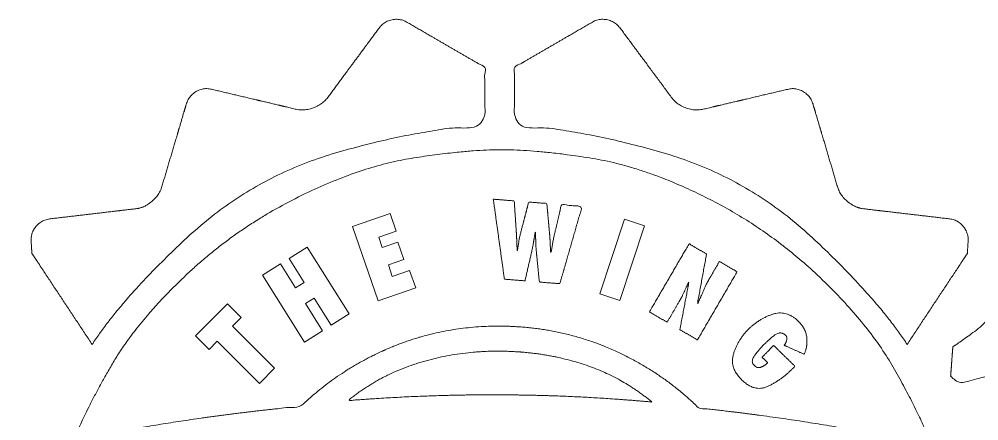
# Model space of a CAD drawing. Header units: millimetres. Extents: x -159872 to 386485, y -250577 to 158966.
# Drawn here: x 228081.9 to 228194.9, y 16698.2 to 16745.5 of the extents above; entities that cross this region are included whole.
import ezdxf

# ---------------------------------------------------------------- set-up
doc = ezdxf.new("R2010")
doc.units = ezdxf.units.MM
doc.layers.add('LDS-ffe-signage and brand comms', color=2, linetype='Continuous', lineweight=13)

# ---------------------------------------------------------------- blocks, each defined once
blk = doc.blocks.new('Group-317')
at = {"layer": 'LDS-ffe-signage and brand comms', "color": 7, "lineweight": 5, "flags": 128}
for points in [[(167450.63, 53169.8), (167447.61, 53178.58), (167452.02, 53180.1), (167452.73, 53178.03), (167450.69, 53177.32), (167451.11, 53176.1), (167452.94, 53176.73), (167453.65, 53174.66), (167451.83, 53174.03), (167452.29, 53172.69), (167454.32, 53173.39), (167455.04, 53171.32)], [(167479.09, 53169.83), (167476.71, 53170.62), (167479.62, 53179.43), (167482, 53178.64)], [(167441.94, 53164.95), (167437, 53172.82), (167439.13, 53174.15), (167440.9, 53171.34), (167441.91, 53171.98), (167440.14, 53174.79), (167442.27, 53176.13), (167447.21, 53168.26), (167445.08, 53166.93), (167443.07, 53170.12), (167442.06, 53169.48), (167444.07, 53166.29)], [(167430.7, 53164.09), (167429.09, 53165.69), (167432.87, 53169.46), (167434.47, 53167.86), (167433.45, 53166.84), (167438.42, 53161.87), (167436.64, 53160.09), (167431.67, 53165.06)]]:
    blk.add_lwpolyline(points, close=True, dxfattribs=at)
at = {"layer": 'LDS-ffe-signage and brand comms', "color": 7, "lineweight": 5}
for points, knots in [([(167416.93, 53164.68), (167413.38, 53170.04), (167409.84, 53175.4), (167409.79, 53176.12), (167409.75, 53176.85), (167409.69, 53177.81), (167410.97, 53179.34), (167411.93, 53179.46), (167417.03, 53180.06), (167422.14, 53180.66), (167423.09, 53180.78), (167424.85, 53182.25), (167425.12, 53183.18), (167426.58, 53188.1), (167428.04, 53193.03), (167428.32, 53193.95), (167430.04, 53194.96), (167430.98, 53194.73), (167435.98, 53193.55), (167440.99, 53192.37), (167441.93, 53192.15), (167444.08, 53192.94), (167444.65, 53193.72), (167447.71, 53197.85), (167450.77, 53201.98), (167451.34, 53202.75), (167453.31, 53203.1), (167454.11, 53202.57), (167458.64, 53199.94), (167463.18, 53197.31), (167463.18, 53193.85), (167463.18, 53190.39), (167463.04, 53190.39), (167462.91, 53190.39), (167455.9, 53190.17), (167435.91, 53184.45), (167420.73, 53170.43), (167416.93, 53164.68)], [0, 0, 0, 0.095995, 0.095995, 0.106894, 0.106894, 0.121279, 0.135665, 0.135665, 0.212281, 0.212281, 0.226631, 0.240981, 0.240981, 0.31716, 0.31716, 0.331433, 0.345706, 0.345706, 0.421916, 0.421916, 0.436228, 0.45054, 0.45054, 0.526859, 0.526859, 0.541171, 0.555483, 0.555483, 0.633486, 0.633486, 0.684928, 0.684928, 0.686945, 0.686945, 0.791297, 0.895648, 1, 1, 1]), ([(167416.93, 53164.68), (167413.38, 53170.04), (167409.84, 53175.4), (167409.79, 53176.12), (167409.75, 53176.85), (167409.69, 53177.81), (167410.97, 53179.34), (167411.93, 53179.46), (167417.03, 53180.06), (167422.14, 53180.66), (167423.09, 53180.78), (167424.85, 53182.25), (167425.12, 53183.18), (167426.58, 53188.1), (167428.04, 53193.03), (167428.32, 53193.95), (167430.04, 53194.96), (167430.98, 53194.73), (167435.98, 53193.55), (167440.99, 53192.37), (167441.93, 53192.15), (167444.08, 53192.94), (167444.65, 53193.72), (167447.71, 53197.85), (167450.77, 53201.98), (167451.34, 53202.75), (167453.31, 53203.1), (167454.11, 53202.57), (167458.64, 53199.94), (167463.18, 53197.31), (167463.18, 53193.85), (167463.18, 53190.39), (167463.04, 53190.39), (167462.91, 53190.39), (167455.9, 53190.17), (167435.91, 53184.45), (167420.73, 53170.43), (167416.93, 53164.68)], [0, 0, 0, 0.095995, 0.095995, 0.106894, 0.106894, 0.121279, 0.135665, 0.135665, 0.212281, 0.212281, 0.226631, 0.240981, 0.240981, 0.31716, 0.31716, 0.331433, 0.345706, 0.345706, 0.421916, 0.421916, 0.436228, 0.45054, 0.45054, 0.526859, 0.526859, 0.541171, 0.555483, 0.555483, 0.633486, 0.633486, 0.684928, 0.684928, 0.686945, 0.686945, 0.791297, 0.895648, 1, 1, 1]), ([(167416.93, 53164.68), (167413.38, 53170.04), (167409.84, 53175.4), (167409.79, 53176.12), (167409.75, 53176.85), (167409.69, 53177.81), (167410.97, 53179.34), (167411.93, 53179.46), (167417.03, 53180.06), (167422.14, 53180.66), (167423.09, 53180.78), (167424.85, 53182.25), (167425.12, 53183.18), (167426.58, 53188.1), (167428.04, 53193.03), (167428.32, 53193.95), (167430.04, 53194.96), (167430.98, 53194.73), (167435.98, 53193.55), (167440.99, 53192.37), (167441.93, 53192.15), (167444.08, 53192.94), (167444.65, 53193.72), (167447.71, 53197.85), (167450.77, 53201.98), (167451.34, 53202.75), (167453.31, 53203.1), (167454.11, 53202.57), (167458.64, 53199.94), (167463.18, 53197.31), (167463.18, 53193.85), (167463.18, 53190.39), (167463.04, 53190.39), (167462.91, 53190.39), (167455.9, 53190.17), (167435.91, 53184.45), (167420.73, 53170.43), (167416.93, 53164.68)], [0, 0, 0, 0.095995, 0.095995, 0.106894, 0.106894, 0.121279, 0.135665, 0.135665, 0.212281, 0.212281, 0.226631, 0.240981, 0.240981, 0.31716, 0.31716, 0.331433, 0.345706, 0.345706, 0.421916, 0.421916, 0.436228, 0.45054, 0.45054, 0.526859, 0.526859, 0.541171, 0.555483, 0.555483, 0.633486, 0.633486, 0.684928, 0.684928, 0.686945, 0.686945, 0.791297, 0.895648, 1, 1, 1]), ([(167416.93, 53164.68), (167413.38, 53170.04), (167409.84, 53175.4), (167409.79, 53176.12), (167409.75, 53176.85), (167409.69, 53177.81), (167410.97, 53179.34), (167411.93, 53179.46), (167417.03, 53180.06), (167422.14, 53180.66), (167423.09, 53180.78), (167424.85, 53182.25), (167425.12, 53183.18), (167426.58, 53188.1), (167428.04, 53193.03), (167428.32, 53193.95), (167430.04, 53194.96), (167430.98, 53194.73), (167435.98, 53193.55), (167440.99, 53192.37), (167441.93, 53192.15), (167444.08, 53192.94), (167444.65, 53193.72), (167447.71, 53197.85), (167450.77, 53201.98), (167451.34, 53202.75), (167453.31, 53203.1), (167454.11, 53202.57), (167458.64, 53199.94), (167463.18, 53197.31), (167463.18, 53193.85), (167463.18, 53190.39), (167463.04, 53190.39), (167462.91, 53190.39), (167455.9, 53190.17), (167435.91, 53184.45), (167420.73, 53170.43), (167416.93, 53164.68)], [0, 0, 0, 0.095995, 0.095995, 0.106894, 0.106894, 0.121279, 0.135665, 0.135665, 0.212281, 0.212281, 0.226631, 0.240981, 0.240981, 0.31716, 0.31716, 0.331433, 0.345706, 0.345706, 0.421916, 0.421916, 0.436228, 0.45054, 0.45054, 0.526859, 0.526859, 0.541171, 0.555483, 0.555483, 0.633486, 0.633486, 0.684928, 0.684928, 0.686945, 0.686945, 0.791297, 0.895648, 1, 1, 1]), ([(167512.93, 53164.68), (167516.47, 53170.04), (167520.02, 53175.4), (167520.06, 53176.12), (167520.11, 53176.85), (167520.17, 53177.81), (167518.89, 53179.34), (167517.94, 53179.46), (167512.83, 53180.06), (167507.72, 53180.66), (167506.77, 53180.78), (167505.01, 53182.25), (167504.74, 53183.18), (167503.28, 53188.1), (167501.82, 53193.03), (167501.54, 53193.95), (167499.81, 53194.96), (167498.88, 53194.73), (167493.88, 53193.55), (167488.87, 53192.37), (167487.93, 53192.15), (167485.78, 53192.94), (167485.21, 53193.72), (167482.15, 53197.85), (167478.51, 53202.75), (167476.55, 53203.1), (167475.74, 53202.57), (167471.21, 53199.94), (167466.68, 53197.31), (167466.68, 53193.85), (167466.68, 53190.39), (167466.81, 53190.39), (167466.95, 53190.39), (167473.96, 53190.17), (167493.95, 53184.45), (167509.12, 53170.43), (167512.93, 53164.68)], [0, 0, 0, 0.095794, 0.095794, 0.106668, 0.106668, 0.121023, 0.135379, 0.135379, 0.212076, 0.212076, 0.226436, 0.240796, 0.240796, 0.316969, 0.316969, 0.331241, 0.345514, 0.345514, 0.422157, 0.422157, 0.436507, 0.450857, 0.450857, 0.527395, 0.541721, 0.556047, 0.556047, 0.633946, 0.633946, 0.68532, 0.68532, 0.687361, 0.687361, 0.791574, 0.895787, 1, 1, 1]), ([(167512.93, 53164.68), (167516.47, 53170.04), (167520.02, 53175.4), (167520.06, 53176.12), (167520.11, 53176.85), (167520.17, 53177.81), (167518.89, 53179.34), (167517.94, 53179.46), (167512.83, 53180.06), (167507.72, 53180.66), (167506.77, 53180.78), (167505.01, 53182.25), (167504.74, 53183.18), (167503.28, 53188.1), (167501.82, 53193.03), (167501.54, 53193.95), (167499.81, 53194.96), (167498.88, 53194.73), (167493.88, 53193.55), (167488.87, 53192.37), (167487.93, 53192.15), (167485.78, 53192.94), (167485.21, 53193.72), (167482.15, 53197.85), (167478.51, 53202.75), (167476.55, 53203.1), (167475.74, 53202.57), (167471.21, 53199.94), (167466.68, 53197.31), (167466.68, 53193.85), (167466.68, 53190.39), (167466.81, 53190.39), (167466.95, 53190.39), (167473.96, 53190.17), (167493.95, 53184.45), (167509.12, 53170.43), (167512.93, 53164.68)], [0, 0, 0, 0.095794, 0.095794, 0.106668, 0.106668, 0.121023, 0.135379, 0.135379, 0.212076, 0.212076, 0.226436, 0.240796, 0.240796, 0.316969, 0.316969, 0.331241, 0.345514, 0.345514, 0.422157, 0.422157, 0.436507, 0.450857, 0.450857, 0.527395, 0.541721, 0.556047, 0.556047, 0.633946, 0.633946, 0.68532, 0.68532, 0.687361, 0.687361, 0.791574, 0.895787, 1, 1, 1]), ([(167512.93, 53164.68), (167516.47, 53170.04), (167520.02, 53175.4), (167520.06, 53176.12), (167520.11, 53176.85), (167520.17, 53177.81), (167518.89, 53179.34), (167517.94, 53179.46), (167512.83, 53180.06), (167507.72, 53180.66), (167506.77, 53180.78), (167505.01, 53182.25), (167504.74, 53183.18), (167503.28, 53188.1), (167501.82, 53193.03), (167501.54, 53193.95), (167499.81, 53194.96), (167498.88, 53194.73), (167493.88, 53193.55), (167488.87, 53192.37), (167487.93, 53192.15), (167485.78, 53192.94), (167485.21, 53193.72), (167482.15, 53197.85), (167478.51, 53202.75), (167476.55, 53203.1), (167475.74, 53202.57), (167471.21, 53199.94), (167466.68, 53197.31), (167466.68, 53193.85), (167466.68, 53190.39), (167466.81, 53190.39), (167466.95, 53190.39), (167473.96, 53190.17), (167493.95, 53184.45), (167509.12, 53170.43), (167512.93, 53164.68)], [0, 0, 0, 0.095794, 0.095794, 0.106668, 0.106668, 0.121023, 0.135379, 0.135379, 0.212076, 0.212076, 0.226436, 0.240796, 0.240796, 0.316969, 0.316969, 0.331241, 0.345514, 0.345514, 0.422157, 0.422157, 0.436507, 0.450857, 0.450857, 0.527395, 0.541721, 0.556047, 0.556047, 0.633946, 0.633946, 0.68532, 0.68532, 0.687361, 0.687361, 0.791574, 0.895787, 1, 1, 1]), ([(167512.93, 53164.68), (167516.47, 53170.04), (167520.02, 53175.4), (167520.06, 53176.12), (167520.11, 53176.85), (167520.17, 53177.81), (167518.89, 53179.34), (167517.94, 53179.46), (167512.83, 53180.06), (167507.72, 53180.66), (167506.77, 53180.78), (167505.01, 53182.25), (167504.74, 53183.18), (167503.28, 53188.1), (167501.82, 53193.03), (167501.54, 53193.95), (167499.81, 53194.96), (167498.88, 53194.73), (167493.88, 53193.55), (167488.87, 53192.37), (167487.93, 53192.15), (167485.78, 53192.94), (167485.21, 53193.72), (167482.15, 53197.85), (167478.51, 53202.75), (167476.55, 53203.1), (167475.74, 53202.57), (167471.21, 53199.94), (167466.68, 53197.31), (167466.68, 53193.85), (167466.68, 53190.39), (167466.81, 53190.39), (167466.95, 53190.39), (167473.96, 53190.17), (167493.95, 53184.45), (167509.12, 53170.43), (167512.93, 53164.68)], [0, 0, 0, 0.095794, 0.095794, 0.106668, 0.106668, 0.121023, 0.135379, 0.135379, 0.212076, 0.212076, 0.226436, 0.240796, 0.240796, 0.316969, 0.316969, 0.331241, 0.345514, 0.345514, 0.422157, 0.422157, 0.436507, 0.450857, 0.450857, 0.527395, 0.541721, 0.556047, 0.556047, 0.633946, 0.633946, 0.68532, 0.68532, 0.687361, 0.687361, 0.791574, 0.895787, 1, 1, 1]), ([(167428.18, 53173.01), (167422.33, 53167.55), (167416.25, 53157.13), (167414.76, 53153.37), (167421.37, 53154.74), (167434.77, 53156.74), (167441.52, 53157.38), (167446.09, 53161.8), (167458.2, 53166.87), (167465.06, 53166.83), (167465.17, 53166.83), (167465.41, 53166.82), (167465.53, 53166.82), (167472.21, 53166.68), (167483.96, 53161.53), (167488.39, 53157.18), (167495.31, 53156.46), (167509.05, 53154.24), (167515.84, 53152.74), (167514.38, 53156.56), (167508.34, 53167.16), (167496.61, 53178.29), (167482.01, 53185.6), (167469.51, 53187.6), (167460.88, 53187.6), (167448.51, 53185.64), (167434.02, 53178.47), (167428.18, 53173.01)], [0, 0, 0, 0.048018, 0.096036, 0.096036, 0.176252, 0.256469, 0.256469, 0.331694, 0.40692, 0.40692, 0.408065, 0.409209, 0.409209, 0.471327, 0.533445, 0.533445, 0.602968, 0.672491, 0.672491, 0.71343, 0.754368, 0.795307, 0.836246, 0.877184, 0.918123, 0.959061, 1, 1, 1]), ([(167518.05, 53160.93), (167518.09, 53161.53), (167518.14, 53162.12), (167518.18, 53162.77), (167518.27, 53163.95), (167518.31, 53164.41), (167519.18, 53164.92), (167523.12, 53167.92), (167525.9, 53174.51), (167525.98, 53177.41), (167525.98, 53177.51), (167525.98, 53177.61), (167525.97, 53177.61), (167525.97, 53177.62), (167525.97, 53177.65), (167525.98, 53177.69), (167526, 53178.83), (167527.33, 53180.54), (167528.79, 53181.28), (167530.23, 53182.01), (167534.42, 53182.78), (167536.89, 53182.78), (167601.79, 53182.38), (167666.69, 53181.98), (167664.16, 53178.35), (167650.6, 53174.59), (167639.66, 53174.59), (167638.88, 53174.59), (167638.49, 53174.6), (167587.51, 53174.91), (167536.52, 53175.22), (167535.91, 53175.22), (167534.97, 53174.44), (167534.84, 53173.82), (167534.83, 53173.8), (167534.55, 53172.74), (167533.3, 53169.59), (167531.03, 53165.86), (167528.45, 53163.5), (167527.43, 53162.91), (167525.47, 53161.73), (167520.36, 53160.4), (167519.07, 53160.17), (167518.56, 53160.55), (167518.05, 53160.93)], [0, 0, 0, 0.003797, 0.003797, 0.007889, 0.011981, 0.011981, 0.020864, 0.029748, 0.038631, 0.038631, 0.038931, 0.038931, 0.038958, 0.038958, 0.039071, 0.039071, 0.042569, 0.046067, 0.046067, 0.049514, 0.052961, 0.052961, 0.143413, 0.143413, 0.14958, 0.155746, 0.161913, 0.16808, 0.16808, 0.978171, 0.978171, 0.987952, 0.997733, 0.997733, 0.997964, 0.998195, 0.998427, 0.998658, 0.998889, 0.998889, 0.999335, 0.999781, 0.999781, 1, 1, 1]), ([(167465.49, 53172.36), (167464.84, 53177.07), (167464.18, 53181.78), (167465.42, 53181.68), (167466.65, 53181.58), (167466.77, 53179.69), (167466.9, 53177.8), (167466.93, 53177.28), (167466.97, 53176.25), (167466.99, 53175.73), (167467, 53175.73), (167467.02, 53175.73), (167467.11, 53176.24), (167467.26, 53177.25), (167467.39, 53177.76), (167467.87, 53179.6), (167468.35, 53181.44), (167469.42, 53181.36), (167470.49, 53181.27), (167470.66, 53179.38), (167470.83, 53177.48), (167470.87, 53176.97), (167470.91, 53175.96), (167470.95, 53175.45), (167470.96, 53175.45), (167470.97, 53175.45), (167471.06, 53175.87), (167471.22, 53176.91), (167471.34, 53177.44), (167471.77, 53179.28), (167472.2, 53181.13), (167473.42, 53181.03), (167474.64, 53180.93), (167473.33, 53176.38), (167472.02, 53171.83), (167470.81, 53171.92), (167469.6, 53172.02), (167469.42, 53173.93), (167469.23, 53175.83), (167469.18, 53176.4), (167469.17, 53177.41), (167469.14, 53177.89), (167469.13, 53177.9), (167469.12, 53177.9), (167469.03, 53177.42), (167468.88, 53176.43), (167468.76, 53175.87), (167468.34, 53174.02), (167467.92, 53172.16), (167466.71, 53172.26), (167465.49, 53172.36)], [0, 0, 0, 0.160158, 0.160158, 0.201815, 0.201815, 0.265529, 0.265529, 0.283139, 0.300749, 0.300749, 0.30117, 0.30117, 0.318706, 0.336242, 0.336242, 0.399671, 0.399671, 0.435611, 0.435611, 0.49899, 0.49899, 0.516094, 0.533198, 0.533198, 0.53356, 0.53356, 0.548203, 0.562845, 0.562845, 0.613232, 0.613232, 0.645834, 0.645834, 0.77194, 0.77194, 0.804258, 0.804258, 0.85524, 0.85524, 0.870487, 0.885734, 0.885734, 0.886075, 0.886075, 0.901282, 0.91649, 0.91649, 0.967394, 0.967394, 1, 1, 1]), ([(167484.66, 53167.29), (167483.62, 53167.89), (167482.57, 53168.5), (167484.9, 53172.51), (167487.24, 53176.52), (167488.27, 53175.92), (167489.3, 53175.32), (167488.76, 53172.4), (167488.23, 53169.49), (167488.25, 53169.49), (167488.26, 53169.49), (167488.6, 53170.22), (167489.22, 53171.71), (167489.63, 53172.4), (167490.22, 53173.42), (167490.81, 53174.44), (167491.85, 53173.84), (167492.9, 53173.23), (167490.56, 53169.22), (167488.23, 53165.21), (167487.19, 53165.81), (167486.15, 53166.42), (167486.69, 53169.2), (167487.22, 53171.99), (167487.2, 53171.98), (167487.19, 53171.98), (167486.9, 53171.39), (167486.36, 53170.2), (167486.03, 53169.64), (167485.34, 53168.46), (167484.66, 53167.29)], [0, 0, 0, 0.047438, 0.047438, 0.229847, 0.229847, 0.276755, 0.276755, 0.393385, 0.393385, 0.394101, 0.394101, 0.425746, 0.457391, 0.457391, 0.503927, 0.503927, 0.551441, 0.551441, 0.734427, 0.734427, 0.781912, 0.781912, 0.893673, 0.893673, 0.894321, 0.894321, 0.920283, 0.946244, 0.946244, 1, 1, 1]), ([(167290.96, 53174.4), (167341.95, 53174.71), (167392.94, 53175.02), (167393.46, 53175.02), (167394.3, 53174.34), (167394.42, 53173.78), (167394.42, 53173.77), (167394.7, 53172.71), (167395.95, 53169.53), (167398.25, 53165.75), (167400.88, 53163.34), (167401.93, 53162.74), (167403.69, 53161.67), (167408.54, 53160.29), (167410.43, 53159.95), (167411.02, 53160.39), (167411.61, 53160.84), (167411.53, 53161.84), (167411.39, 53163.84), (167411.33, 53164.53), (167410.54, 53164.99), (167406.61, 53167.88), (167403.76, 53174.48), (167403.68, 53177.42), (167403.68, 53177.48), (167403.68, 53177.54), (167403.7, 53177.54), (167403.72, 53177.54), (167403.72, 53177.62), (167403.72, 53177.69), (167403.69, 53177.69), (167403.67, 53177.69), (167403.65, 53178.87), (167402.29, 53180.67), (167400.75, 53181.46), (167399.25, 53182.21), (167394.86, 53183), (167392.29, 53182.98), (167327.34, 53182.58), (167262.39, 53182.18), (167265.1, 53177.92), (167280.51, 53174.26), (167290.96, 53174.4)], [0, 0, 0, 0.977082, 0.977082, 0.987136, 0.99719, 0.99719, 0.997284, 0.997378, 0.997472, 0.997566, 0.99766, 0.99766, 0.997821, 0.997982, 0.997982, 0.998044, 0.998044, 0.998128, 0.998213, 0.998213, 0.998325, 0.998438, 0.99855, 0.99855, 0.998552, 0.998552, 0.998553, 0.998553, 0.998556, 0.998556, 0.998557, 0.998557, 0.998602, 0.998647, 0.998647, 0.99869, 0.998733, 0.998733, 0.99983, 0.99983, 0.999915, 1, 1, 1]), ([(167494.19, 53166.42), (167495.4, 53167.65), (167498.7, 53168.79), (167500.96, 53166.57), (167501.23, 53164.51), (167500.81, 53163.51), (167499.63, 53164.04), (167498.45, 53164.57), (167498.63, 53164.78), (167498.84, 53165.52), (167498.61, 53165.75), (167497.98, 53166.36), (167496.23, 53164.85), (167495.86, 53164.47), (167495.53, 53164.1), (167494.42, 53162.68), (167494.94, 53162.17), (167495.3, 53161.82), (167496.21, 53162.21), (167496.49, 53162.51), (167496.16, 53162.83), (167495.83, 53163.16), (167496.52, 53163.86), (167497.2, 53164.55), (167498.45, 53163.33), (167499.7, 53162.11), (167499.56, 53161.96), (167499.43, 53161.81), (167498.23, 53160.59), (167495, 53158.97), (167493.44, 53160.5), (167491.98, 53161.94), (167492.96, 53165.17), (167494.19, 53166.42)], [0, 0, 0, 0.084584, 0.169168, 0.215816, 0.262464, 0.262464, 0.317949, 0.317949, 0.329849, 0.34175, 0.34175, 0.373039, 0.404328, 0.404328, 0.433785, 0.463242, 0.463242, 0.483265, 0.503287, 0.503287, 0.52611, 0.52611, 0.57444, 0.57444, 0.660808, 0.660808, 0.670606, 0.670606, 0.755538, 0.84047, 0.84047, 0.920235, 1, 1, 1]), ([(167482.86, 53157.89), (167479.3, 53160.85), (167470.4, 53163.78), (167465.44, 53163.87), (167465.35, 53163.87), (167465.15, 53163.88), (167465.05, 53163.89), (167459.94, 53163.91), (167450.74, 53161.05), (167447.07, 53158.06), (167451.29, 53158.39), (167459.77, 53158.74), (167464.65, 53158.74), (167466, 53158.74), (167467.47, 53158.71), (167468.24, 53158.7), (167471.9, 53158.63), (167479.21, 53158.22), (167482.86, 53157.89)], [0, 0, 0, 0.141212, 0.282424, 0.282424, 0.284858, 0.287292, 0.287292, 0.412883, 0.538473, 0.538473, 0.650775, 0.763076, 0.779635, 0.79874, 0.817846, 0.817846, 0.908923, 1, 1, 1]), ([(167482.86, 53157.89), (167479.3, 53160.85), (167470.4, 53163.78), (167465.44, 53163.87), (167465.35, 53163.87), (167465.15, 53163.88), (167465.05, 53163.89), (167459.94, 53163.91), (167450.74, 53161.05), (167447.07, 53158.06), (167451.29, 53158.39), (167459.77, 53158.74), (167464.65, 53158.74), (167466, 53158.74), (167467.47, 53158.71), (167468.24, 53158.7), (167471.9, 53158.63), (167479.21, 53158.22), (167482.86, 53157.89)], [0, 0, 0, 0.141212, 0.282424, 0.282424, 0.284858, 0.287292, 0.287292, 0.412883, 0.538473, 0.538473, 0.650775, 0.763076, 0.779635, 0.79874, 0.817846, 0.817846, 0.908923, 1, 1, 1]), ([(167482.86, 53157.89), (167479.3, 53160.85), (167470.4, 53163.78), (167465.44, 53163.87), (167465.35, 53163.87), (167465.15, 53163.88), (167465.05, 53163.89), (167459.94, 53163.91), (167450.74, 53161.05), (167447.07, 53158.06), (167451.29, 53158.39), (167459.77, 53158.74), (167464.65, 53158.74), (167466, 53158.74), (167467.47, 53158.71), (167468.24, 53158.7), (167471.9, 53158.63), (167479.21, 53158.22), (167482.86, 53157.89)], [0, 0, 0, 0.141212, 0.282424, 0.282424, 0.284858, 0.287292, 0.287292, 0.412883, 0.538473, 0.538473, 0.650775, 0.763076, 0.779635, 0.79874, 0.817846, 0.817846, 0.908923, 1, 1, 1]), ([(167482.86, 53157.89), (167479.3, 53160.85), (167470.4, 53163.78), (167465.44, 53163.87), (167465.35, 53163.87), (167465.15, 53163.88), (167465.05, 53163.89), (167459.94, 53163.91), (167450.74, 53161.05), (167447.07, 53158.06), (167451.29, 53158.39), (167459.77, 53158.74), (167464.65, 53158.74), (167466, 53158.74), (167467.47, 53158.71), (167468.24, 53158.7), (167471.9, 53158.63), (167479.21, 53158.22), (167482.86, 53157.89)], [0, 0, 0, 0.141212, 0.282424, 0.282424, 0.284858, 0.287292, 0.287292, 0.412883, 0.538473, 0.538473, 0.650775, 0.763076, 0.779635, 0.79874, 0.817846, 0.817846, 0.908923, 1, 1, 1])]:
    blk.add_open_spline(points, degree=2, knots=knots, dxfattribs=at)

msp = doc.modelspace()

# ---------------------------------------------------------------- block references
at = {"layer": 'LDS-ffe-signage and brand comms', "color": 7}
msp.add_blockref('Group-317', (60673.51323, -36457.51522), dxfattribs=at)

doc.saveas('drawing.dxf')
